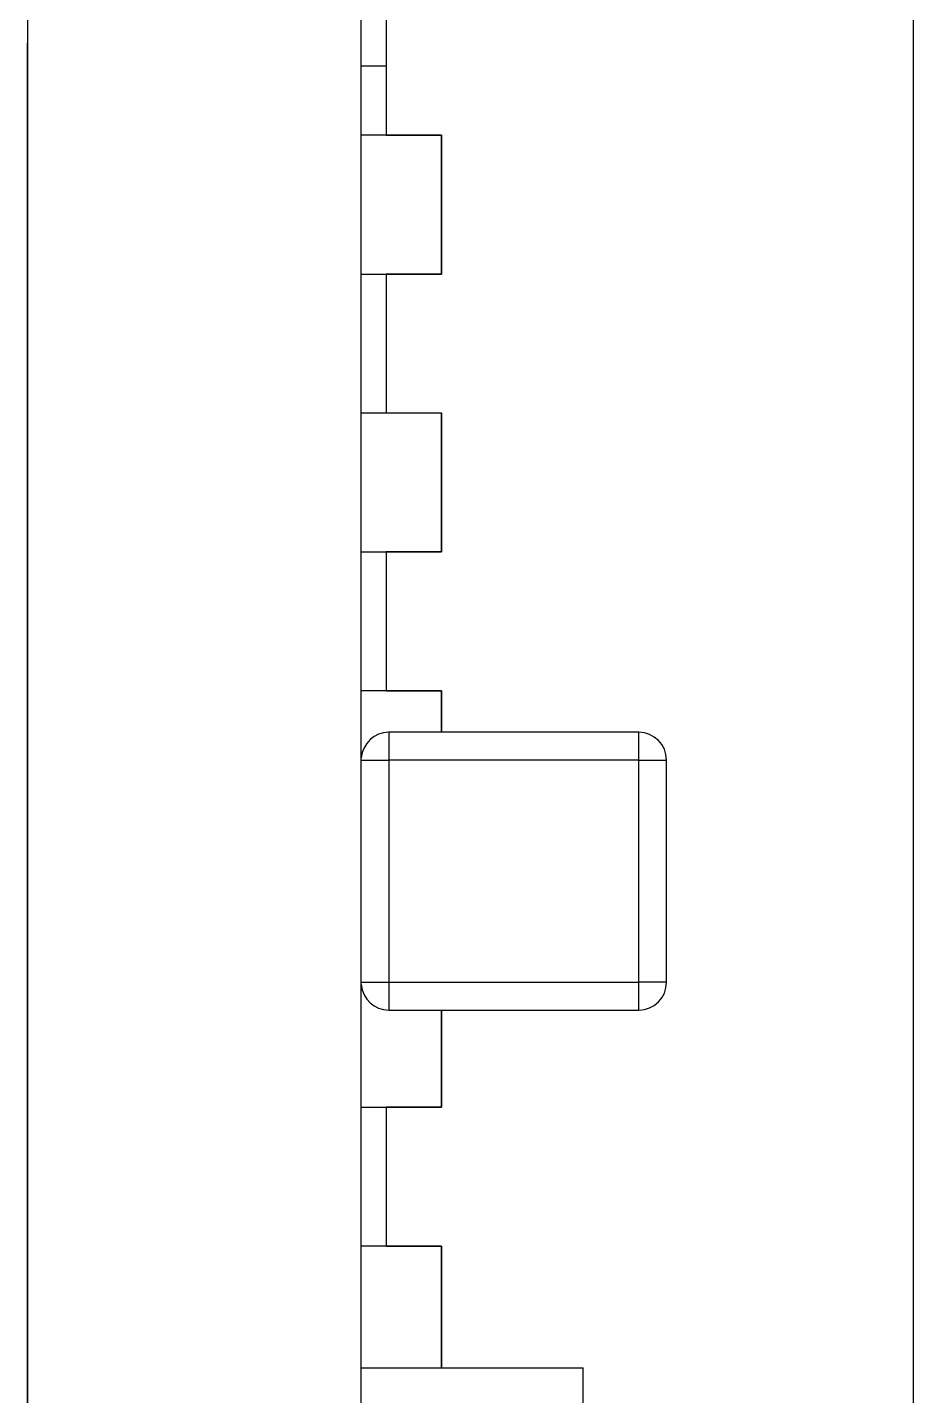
# Model space of a CAD drawing. Extents: x 97.2 to 177, y 92.4 to 133.1.
# Drawn here: x 154.932 to 156.528, y 106.821 to 109.284 of the extents above; entities that cross this region are included whole.
import ezdxf

# ---------------------------------------------------------------- set-up
doc = ezdxf.new("R2010")
doc.units = 0
doc.layers.add('ProjItem011', color=7, linetype='CONTINUOUS')

msp = doc.modelspace()

# ---------------------------------------------------------------- linework, layer by layer
at = {"layer": 'ProjItem011'}
for p, q in [((154.933, 97.8653), (154.933, 117.865)), ((154.933, 97.8653), (154.933, 117.865)), ((154.933, 97.8653), (154.933, 117.865)), ((155.533, 97.8653), (155.533, 117.865)), ((155.533, 97.8653), (155.533, 117.865)), ((156.528, 105.215), (156.528, 110.215)), ((156.528, 105.215), (156.528, 110.215)), ((156.528, 105.215), (156.528, 110.215)), ((156.528, 105.215), (156.528, 110.215)), ((156.528, 105.215), (156.528, 110.215)), ((156.528, 105.215), (156.528, 110.215)), ((156.528, 105.215), (156.528, 110.215)), ((156.528, 105.215), (156.528, 110.215)), ((156.528, 105.215), (156.528, 110.215)), ((156.528, 105.215), (156.528, 110.215)), ((155.578, 109.34), (155.578, 109.09)), ((155.578, 109.34), (155.578, 109.09)), ((155.578, 109.34), (155.578, 109.09)), ((155.578, 109.34), (155.578, 109.09)), ((155.578, 109.34), (155.578, 109.09)), ((155.578, 109.34), (155.578, 109.09)), ((155.578, 109.34), (155.578, 109.09)), ((155.578, 109.34), (155.578, 109.09)), ((155.578, 109.34), (155.578, 109.09)), ((155.578, 109.34), (155.578, 109.09)), ((155.533, 109.256), (155.533, 109.256)), ((155.533, 109.256), (155.533, 109.256)), ((155.533, 109.215), (155.533, 109.215)), ((155.533, 109.215), (155.578, 109.215)), ((155.533, 109.215), (155.533, 109.215)), ((155.533, 109.215), (155.578, 109.215)), ((155.533, 109.215), (155.533, 109.215)), ((155.533, 109.215), (155.578, 109.215)), ((155.533, 109.215), (155.533, 109.215)), ((155.533, 109.215), (155.578, 109.215)), ((155.533, 109.215), (155.533, 109.215)), ((155.533, 109.215), (155.578, 109.215)), ((155.533, 109.215), (155.533, 109.215)), ((155.533, 109.215), (155.578, 109.215)), ((155.533, 109.215), (155.533, 109.215)), ((155.533, 109.215), (155.578, 109.215)), ((155.533, 109.215), (155.533, 109.215)), ((155.533, 109.215), (155.578, 109.215)), ((155.533, 109.215), (155.533, 109.215)), ((155.533, 109.215), (155.578, 109.215)), ((155.533, 109.215), (155.533, 109.215)), ((155.533, 109.215), (155.578, 109.215)), ((155.678, 109.09), (155.533, 109.09)), ((155.533, 109.09), (155.533, 109.09)), ((155.678, 109.09), (155.533, 109.09)), ((155.533, 109.09), (155.533, 109.09)), ((155.678, 109.09), (155.533, 109.09)), ((155.533, 109.09), (155.533, 109.09)), ((155.678, 109.09), (155.533, 109.09)), ((155.533, 109.09), (155.533, 109.09)), ((155.678, 109.09), (155.533, 109.09)), ((155.533, 109.09), (155.533, 109.09)), ((155.678, 109.09), (155.533, 109.09)), ((155.533, 109.09), (155.533, 109.09)), ((155.678, 109.09), (155.533, 109.09)), ((155.533, 109.09), (155.533, 109.09)), ((155.678, 109.09), (155.533, 109.09)), ((155.533, 109.09), (155.533, 109.09)), ((155.678, 109.09), (155.533, 109.09)), ((155.533, 109.09), (155.533, 109.09)), ((155.678, 109.09), (155.533, 109.09)), ((155.533, 109.09), (155.533, 109.09)), ((155.578, 109.09), (155.678, 109.09)), ((155.578, 109.09), (155.678, 109.09)), ((155.578, 109.09), (155.678, 109.09)), ((155.578, 109.09), (155.678, 109.09)), ((155.578, 109.09), (155.678, 109.09)), ((155.578, 109.09), (155.678, 109.09)), ((155.578, 109.09), (155.678, 109.09)), ((155.578, 109.09), (155.678, 109.09)), ((155.578, 109.09), (155.678, 109.09)), ((155.578, 109.09), (155.678, 109.09)), ((155.678, 108.84), (155.678, 109.09)), ((155.678, 109.09), (155.678, 108.84)), ((155.678, 108.84), (155.678, 109.09)), ((155.678, 109.09), (155.678, 108.84)), ((155.678, 108.84), (155.678, 109.09)), ((155.678, 108.84), (155.678, 109.09)), ((155.678, 109.09), (155.678, 108.84)), ((155.678, 109.09), (155.678, 108.84)), ((155.678, 108.84), (155.678, 109.09)), ((155.678, 108.84), (155.678, 109.09)), ((155.678, 109.09), (155.678, 108.84)), ((155.678, 109.09), (155.678, 108.84)), ((155.678, 108.84), (155.678, 109.09)), ((155.678, 108.84), (155.678, 109.09)), ((155.678, 109.09), (155.678, 108.84)), ((155.678, 109.09), (155.678, 108.84)), ((155.678, 108.84), (155.678, 109.09)), ((155.678, 108.84), (155.678, 109.09)), ((155.678, 109.09), (155.678, 108.84)), ((155.678, 109.09), (155.678, 108.84)), ((155.533, 108.84), (155.533, 108.84)), ((155.533, 108.84), (155.678, 108.84)), ((155.533, 108.84), (155.533, 108.84)), ((155.533, 108.84), (155.678, 108.84)), ((155.533, 108.84), (155.533, 108.84)), ((155.533, 108.84), (155.678, 108.84)), ((155.533, 108.84), (155.533, 108.84)), ((155.533, 108.84), (155.678, 108.84)), ((155.533, 108.84), (155.533, 108.84)), ((155.533, 108.84), (155.678, 108.84)), ((155.533, 108.84), (155.533, 108.84)), ((155.533, 108.84), (155.678, 108.84)), ((155.533, 108.84), (155.533, 108.84)), ((155.533, 108.84), (155.678, 108.84)), ((155.533, 108.84), (155.533, 108.84)), ((155.533, 108.84), (155.678, 108.84)), ((155.533, 108.84), (155.533, 108.84)), ((155.533, 108.84), (155.678, 108.84)), ((155.533, 108.84), (155.533, 108.84)), ((155.533, 108.84), (155.678, 108.84)), ((155.678, 108.84), (155.578, 108.84)), ((155.578, 108.84), (155.578, 108.59)), ((155.678, 108.84), (155.578, 108.84)), ((155.578, 108.84), (155.578, 108.59)), ((155.678, 108.84), (155.578, 108.84)), ((155.578, 108.84), (155.578, 108.59)), ((155.578, 108.84), (155.578, 108.59)), ((155.678, 108.84), (155.578, 108.84)), ((155.678, 108.84), (155.578, 108.84)), ((155.578, 108.84), (155.578, 108.59)), ((155.578, 108.84), (155.578, 108.59)), ((155.678, 108.84), (155.578, 108.84)), ((155.678, 108.84), (155.578, 108.84)), ((155.578, 108.84), (155.578, 108.59)), ((155.578, 108.84), (155.578, 108.59)), ((155.678, 108.84), (155.578, 108.84)), ((155.678, 108.84), (155.578, 108.84)), ((155.578, 108.84), (155.578, 108.59)), ((155.578, 108.84), (155.578, 108.59)), ((155.678, 108.84), (155.578, 108.84)), ((155.533, 108.59), (155.533, 108.59)), ((155.533, 108.59), (155.678, 108.59)), ((155.533, 108.59), (155.533, 108.59)), ((155.533, 108.59), (155.678, 108.59)), ((155.533, 108.59), (155.533, 108.59)), ((155.533, 108.59), (155.678, 108.59)), ((155.533, 108.59), (155.533, 108.59)), ((155.533, 108.59), (155.678, 108.59)), ((155.533, 108.59), (155.533, 108.59)), ((155.533, 108.59), (155.678, 108.59)), ((155.533, 108.59), (155.533, 108.59)), ((155.533, 108.59), (155.678, 108.59)), ((155.533, 108.59), (155.533, 108.59)), ((155.533, 108.59), (155.678, 108.59)), ((155.533, 108.59), (155.533, 108.59)), ((155.533, 108.59), (155.678, 108.59)), ((155.533, 108.59), (155.533, 108.59)), ((155.533, 108.59), (155.678, 108.59)), ((155.533, 108.59), (155.533, 108.59)), ((155.533, 108.59), (155.678, 108.59)), ((155.578, 108.59), (155.678, 108.59)), ((155.578, 108.59), (155.678, 108.59)), ((155.578, 108.59), (155.678, 108.59)), ((155.578, 108.59), (155.678, 108.59)), ((155.578, 108.59), (155.678, 108.59)), ((155.578, 108.59), (155.678, 108.59)), ((155.578, 108.59), (155.678, 108.59)), ((155.578, 108.59), (155.678, 108.59)), ((155.578, 108.59), (155.678, 108.59)), ((155.578, 108.59), (155.678, 108.59)), ((155.678, 108.34), (155.678, 108.59)), ((155.678, 108.59), (155.678, 108.34)), ((155.678, 108.34), (155.678, 108.59)), ((155.678, 108.59), (155.678, 108.34)), ((155.678, 108.34), (155.678, 108.59)), ((155.678, 108.34), (155.678, 108.59)), ((155.678, 108.59), (155.678, 108.34)), ((155.678, 108.59), (155.678, 108.34)), ((155.678, 108.34), (155.678, 108.59)), ((155.678, 108.34), (155.678, 108.59)), ((155.678, 108.59), (155.678, 108.34)), ((155.678, 108.59), (155.678, 108.34)), ((155.678, 108.34), (155.678, 108.59)), ((155.678, 108.34), (155.678, 108.59)), ((155.678, 108.59), (155.678, 108.34)), ((155.678, 108.59), (155.678, 108.34)), ((155.678, 108.34), (155.678, 108.59)), ((155.678, 108.34), (155.678, 108.59)), ((155.678, 108.59), (155.678, 108.34)), ((155.678, 108.59), (155.678, 108.34)), ((155.533, 108.34), (155.533, 108.34)), ((155.533, 108.34), (155.678, 108.34)), ((155.533, 108.34), (155.533, 108.34)), ((155.533, 108.34), (155.678, 108.34)), ((155.533, 108.34), (155.533, 108.34)), ((155.533, 108.34), (155.678, 108.34)), ((155.533, 108.34), (155.533, 108.34)), ((155.533, 108.34), (155.678, 108.34)), ((155.533, 108.34), (155.533, 108.34)), ((155.533, 108.34), (155.678, 108.34)), ((155.533, 108.34), (155.533, 108.34)), ((155.533, 108.34), (155.678, 108.34)), ((155.533, 108.34), (155.533, 108.34)), ((155.533, 108.34), (155.678, 108.34)), ((155.533, 108.34), (155.533, 108.34)), ((155.533, 108.34), (155.678, 108.34)), ((155.533, 108.34), (155.533, 108.34)), ((155.533, 108.34), (155.678, 108.34)), ((155.533, 108.34), (155.533, 108.34)), ((155.533, 108.34), (155.678, 108.34)), ((155.678, 108.34), (155.578, 108.34)), ((155.578, 108.34), (155.578, 108.09)), ((155.678, 108.34), (155.578, 108.34)), ((155.578, 108.34), (155.578, 108.09)), ((155.678, 108.34), (155.578, 108.34)), ((155.578, 108.34), (155.578, 108.09)), ((155.578, 108.34), (155.578, 108.09)), ((155.678, 108.34), (155.578, 108.34)), ((155.678, 108.34), (155.578, 108.34)), ((155.578, 108.34), (155.578, 108.09)), ((155.578, 108.34), (155.578, 108.09)), ((155.678, 108.34), (155.578, 108.34)), ((155.678, 108.34), (155.578, 108.34)), ((155.578, 108.34), (155.578, 108.09)), ((155.578, 108.34), (155.578, 108.09)), ((155.678, 108.34), (155.578, 108.34)), ((155.678, 108.34), (155.578, 108.34)), ((155.578, 108.34), (155.578, 108.09)), ((155.578, 108.34), (155.578, 108.09)), ((155.678, 108.34), (155.578, 108.34)), ((155.678, 108.09), (155.533, 108.09)), ((155.533, 108.09), (155.533, 108.09)), ((155.678, 108.09), (155.533, 108.09)), ((155.533, 108.09), (155.533, 108.09)), ((155.678, 108.09), (155.533, 108.09)), ((155.533, 108.09), (155.533, 108.09)), ((155.678, 108.09), (155.533, 108.09)), ((155.533, 108.09), (155.533, 108.09)), ((155.678, 108.09), (155.533, 108.09)), ((155.533, 108.09), (155.533, 108.09)), ((155.678, 108.09), (155.533, 108.09)), ((155.533, 108.09), (155.533, 108.09)), ((155.678, 108.09), (155.533, 108.09)), ((155.533, 108.09), (155.533, 108.09)), ((155.678, 108.09), (155.533, 108.09)), ((155.533, 108.09), (155.533, 108.09)), ((155.678, 108.09), (155.533, 108.09)), ((155.533, 108.09), (155.533, 108.09)), ((155.678, 108.09), (155.533, 108.09)), ((155.533, 108.09), (155.533, 108.09)), ((155.578, 108.09), (155.678, 108.09)), ((155.578, 108.09), (155.678, 108.09)), ((155.578, 108.09), (155.678, 108.09)), ((155.578, 108.09), (155.678, 108.09)), ((155.578, 108.09), (155.678, 108.09)), ((155.578, 108.09), (155.678, 108.09)), ((155.578, 108.09), (155.678, 108.09)), ((155.578, 108.09), (155.678, 108.09)), ((155.578, 108.09), (155.678, 108.09)), ((155.578, 108.09), (155.678, 108.09)), ((155.678, 108.015), (155.678, 108.09)), ((155.678, 108.09), (155.678, 108.015)), ((155.678, 108.015), (155.678, 108.09)), ((155.678, 108.09), (155.678, 108.015)), ((155.678, 108.015), (155.678, 108.09)), ((155.678, 108.015), (155.678, 108.09)), ((155.678, 108.09), (155.678, 108.015)), ((155.678, 108.09), (155.678, 108.015)), ((155.678, 108.015), (155.678, 108.09)), ((155.678, 108.015), (155.678, 108.09)), ((155.678, 108.09), (155.678, 108.015)), ((155.678, 108.09), (155.678, 108.015)), ((155.678, 108.015), (155.678, 108.09)), ((155.678, 108.015), (155.678, 108.09)), ((155.678, 108.09), (155.678, 108.015)), ((155.678, 108.09), (155.678, 108.015)), ((155.678, 108.015), (155.678, 108.09)), ((155.678, 108.015), (155.678, 108.09)), ((155.678, 108.09), (155.678, 108.015)), ((155.678, 108.09), (155.678, 108.015)), ((156.033, 108.015), (155.583, 108.015)), ((156.033, 108.015), (155.583, 108.015)), ((156.033, 108.015), (155.583, 108.015)), ((156.033, 108.015), (155.583, 108.015)), ((156.033, 108.015), (155.583, 108.015)), ((156.033, 108.015), (155.583, 108.015)), ((155.583, 107.965), (155.583, 107.565)), ((156.033, 107.965), (155.583, 107.965)), ((156.033, 107.965), (155.583, 107.965)), ((155.583, 107.965), (155.583, 107.565)), ((155.583, 107.965), (155.583, 107.565)), ((156.033, 107.965), (155.583, 107.965)), ((156.033, 107.965), (155.583, 107.965)), ((155.583, 107.965), (155.583, 107.565)), ((155.583, 107.965), (155.583, 107.565)), ((156.033, 107.965), (155.583, 107.965)), ((155.583, 107.965), (155.583, 107.565)), ((156.033, 107.965), (155.583, 107.965)), ((156.033, 107.565), (156.033, 107.965)), ((156.033, 107.565), (156.033, 107.965)), ((156.033, 107.565), (156.033, 107.965)), ((156.033, 107.565), (156.033, 107.965)), ((156.033, 107.565), (156.033, 107.965)), ((156.033, 107.565), (156.033, 107.965)), ((156.083, 107.565), (156.083, 107.965)), ((156.083, 107.565), (156.083, 107.965)), ((156.083, 107.565), (156.083, 107.965)), ((156.083, 107.565), (156.083, 107.965)), ((156.083, 107.565), (156.083, 107.965)), ((156.083, 107.565), (156.083, 107.965)), ((154.932, 107.865), (154.932, 107.865)), ((154.932, 107.865), (154.932, 107.865)), ((155.533, 107.865), (155.533, 107.865)), ((155.533, 107.865), (155.533, 107.865)), ((155.583, 107.565), (156.033, 107.565)), ((155.583, 107.565), (156.033, 107.565)), ((155.583, 107.565), (156.033, 107.565)), ((155.583, 107.565), (156.033, 107.565)), ((155.583, 107.565), (156.033, 107.565)), ((155.583, 107.565), (156.033, 107.565)), ((155.583, 107.515), (156.033, 107.515)), ((155.583, 107.515), (156.033, 107.515)), ((155.583, 107.515), (156.033, 107.515)), ((155.583, 107.515), (156.033, 107.515)), ((155.583, 107.515), (156.033, 107.515)), ((155.583, 107.515), (156.033, 107.515)), ((155.678, 107.34), (155.678, 107.515)), ((155.678, 107.515), (155.678, 107.34)), ((155.678, 107.34), (155.678, 107.515)), ((155.678, 107.515), (155.678, 107.34)), ((155.678, 107.34), (155.678, 107.515)), ((155.678, 107.34), (155.678, 107.515)), ((155.678, 107.515), (155.678, 107.34)), ((155.678, 107.515), (155.678, 107.34)), ((155.678, 107.34), (155.678, 107.515)), ((155.678, 107.34), (155.678, 107.515)), ((155.678, 107.515), (155.678, 107.34)), ((155.678, 107.515), (155.678, 107.34)), ((155.678, 107.34), (155.678, 107.515)), ((155.678, 107.34), (155.678, 107.515)), ((155.678, 107.515), (155.678, 107.34)), ((155.678, 107.515), (155.678, 107.34)), ((155.678, 107.34), (155.678, 107.515)), ((155.678, 107.34), (155.678, 107.515)), ((155.678, 107.515), (155.678, 107.34)), ((155.678, 107.515), (155.678, 107.34)), ((155.533, 107.34), (155.533, 107.34)), ((155.533, 107.34), (155.678, 107.34)), ((155.533, 107.34), (155.533, 107.34)), ((155.533, 107.34), (155.678, 107.34)), ((155.533, 107.34), (155.533, 107.34)), ((155.533, 107.34), (155.678, 107.34)), ((155.533, 107.34), (155.533, 107.34)), ((155.533, 107.34), (155.678, 107.34)), ((155.533, 107.34), (155.533, 107.34)), ((155.533, 107.34), (155.678, 107.34)), ((155.533, 107.34), (155.533, 107.34)), ((155.533, 107.34), (155.678, 107.34)), ((155.533, 107.34), (155.533, 107.34)), ((155.533, 107.34), (155.678, 107.34)), ((155.533, 107.34), (155.533, 107.34)), ((155.533, 107.34), (155.678, 107.34)), ((155.533, 107.34), (155.533, 107.34)), ((155.533, 107.34), (155.678, 107.34)), ((155.533, 107.34), (155.533, 107.34)), ((155.533, 107.34), (155.678, 107.34)), ((155.678, 107.34), (155.578, 107.34)), ((155.578, 107.34), (155.578, 107.09)), ((155.678, 107.34), (155.578, 107.34)), ((155.578, 107.34), (155.578, 107.09)), ((155.678, 107.34), (155.578, 107.34)), ((155.578, 107.34), (155.578, 107.09)), ((155.578, 107.34), (155.578, 107.09)), ((155.678, 107.34), (155.578, 107.34)), ((155.678, 107.34), (155.578, 107.34)), ((155.578, 107.34), (155.578, 107.09)), ((155.578, 107.34), (155.578, 107.09)), ((155.678, 107.34), (155.578, 107.34)), ((155.678, 107.34), (155.578, 107.34)), ((155.578, 107.34), (155.578, 107.09)), ((155.578, 107.34), (155.578, 107.09)), ((155.678, 107.34), (155.578, 107.34)), ((155.678, 107.34), (155.578, 107.34)), ((155.578, 107.34), (155.578, 107.09)), ((155.578, 107.34), (155.578, 107.09)), ((155.678, 107.34), (155.578, 107.34)), ((155.678, 107.09), (155.533, 107.09)), ((155.533, 107.09), (155.533, 107.09)), ((155.678, 107.09), (155.533, 107.09)), ((155.533, 107.09), (155.533, 107.09)), ((155.678, 107.09), (155.533, 107.09)), ((155.533, 107.09), (155.533, 107.09)), ((155.678, 107.09), (155.533, 107.09)), ((155.533, 107.09), (155.533, 107.09)), ((155.678, 107.09), (155.533, 107.09)), ((155.533, 107.09), (155.533, 107.09)), ((155.678, 107.09), (155.533, 107.09)), ((155.533, 107.09), (155.533, 107.09)), ((155.678, 107.09), (155.533, 107.09)), ((155.533, 107.09), (155.533, 107.09)), ((155.678, 107.09), (155.533, 107.09)), ((155.533, 107.09), (155.533, 107.09)), ((155.678, 107.09), (155.533, 107.09)), ((155.533, 107.09), (155.533, 107.09)), ((155.678, 107.09), (155.533, 107.09)), ((155.533, 107.09), (155.533, 107.09)), ((155.578, 107.09), (155.678, 107.09)), ((155.578, 107.09), (155.678, 107.09)), ((155.578, 107.09), (155.678, 107.09)), ((155.578, 107.09), (155.678, 107.09)), ((155.578, 107.09), (155.678, 107.09)), ((155.578, 107.09), (155.678, 107.09)), ((155.578, 107.09), (155.678, 107.09)), ((155.578, 107.09), (155.678, 107.09)), ((155.578, 107.09), (155.678, 107.09)), ((155.578, 107.09), (155.678, 107.09)), ((155.678, 106.871), (155.678, 107.09)), ((155.678, 107.09), (155.678, 106.871)), ((155.678, 106.871), (155.678, 107.09)), ((155.678, 107.09), (155.678, 106.871)), ((155.678, 106.871), (155.678, 107.09)), ((155.678, 106.871), (155.678, 107.09)), ((155.678, 107.09), (155.678, 106.871)), ((155.678, 107.09), (155.678, 106.871)), ((155.678, 106.871), (155.678, 107.09)), ((155.678, 106.871), (155.678, 107.09)), ((155.678, 107.09), (155.678, 106.871)), ((155.678, 107.09), (155.678, 106.871)), ((155.678, 106.871), (155.678, 107.09)), ((155.678, 106.871), (155.678, 107.09)), ((155.678, 107.09), (155.678, 106.871)), ((155.678, 107.09), (155.678, 106.871)), ((155.678, 106.871), (155.678, 107.09)), ((155.678, 106.871), (155.678, 107.09)), ((155.678, 107.09), (155.678, 106.871)), ((155.678, 107.09), (155.678, 106.871)), ((155.533, 106.871), (155.533, 106.871)), ((155.533, 106.871), (155.933, 106.871)), ((155.533, 106.871), (155.533, 106.871)), ((155.533, 106.871), (155.933, 106.871)), ((155.933, 106.671), (155.933, 106.871)), ((155.933, 106.671), (155.933, 106.871))]:
    msp.add_line(p, q, dxfattribs=at)
for centre, start, end in [((155.583, 107.965), 90, 175.191), ((155.583, 107.965), 90, 175.191), ((155.583, 107.965), 90, 175.191), ((155.583, 107.965), 90, 175.191), ((155.583, 107.965), 90, 175.191), ((155.583, 107.965), 90, 175.191), ((155.583, 107.965), 90, 175.191), ((155.583, 107.965), 90, 175.191), ((156.033, 107.965), 0, 90), ((156.033, 107.965), 0, 90), ((156.033, 107.965), 0, 90), ((156.033, 107.965), 0, 90), ((156.033, 107.965), 0, 90), ((156.033, 107.965), 0, 90), ((156.033, 107.965), 0, 90), ((156.033, 107.965), 0, 90), ((155.583, 107.965), 179.638, -180), ((155.583, 107.965), 179.638, -180), ((155.583, 107.965), 179.638, 180), ((155.583, 107.965), 179.638, 180), ((155.583, 107.965), 179.638, 180), ((155.583, 107.965), 179.638, 180), ((155.583, 107.965), 179.638, -180), ((155.583, 107.965), 179.638, -180), ((155.583, 107.565), 180, -179.638), ((155.583, 107.565), 180, -179.638), ((155.583, 107.565), -180, -179.638), ((155.583, 107.565), -180, -179.638), ((155.583, 107.565), -180, -179.638), ((155.583, 107.565), -180, -179.638), ((155.583, 107.565), 180, -179.638), ((155.583, 107.565), 180, -179.638), ((155.583, 107.565), -175.191, -90), ((155.583, 107.565), -175.191, -90), ((155.583, 107.565), -175.191, -90), ((155.583, 107.565), -175.191, -90), ((155.583, 107.565), -175.191, -90), ((155.583, 107.565), -175.191, -90), ((155.583, 107.565), -175.191, -90), ((155.583, 107.565), -175.191, -90), ((156.033, 107.565), -90, 0), ((156.033, 107.565), -90, 0), ((156.033, 107.565), -90, 0), ((156.033, 107.565), -90, 0), ((156.033, 107.565), -90, 0), ((156.033, 107.565), -90, 0), ((156.033, 107.565), -90, 0), ((156.033, 107.565), -90, 0)]:
    msp.add_arc(centre, 0.05, start, end, dxfattribs=at)
for points, knots in [([(154.932, 107.865), (154.932, 108.101), (154.932, 108.325), (154.932, 108.471), (154.932, 108.605), (154.932, 108.669), (154.932, 108.732), (154.932, 108.79), (154.932, 108.849), (154.932, 108.901), (154.932, 108.953), (154.932, 108.998), (154.932, 109.043), (154.932, 109.08), (154.932, 109.118), (154.932, 109.148), (154.932, 109.178), (154.932, 109.199), (154.932, 109.221), (154.932, 109.234), (154.932, 109.247), (154.932, 109.252), (154.932, 109.256)], [0, 0, 0, 0.336599, 0.336599, 0.560999, 0.560999, 0.673198, 0.673198, 0.785398, 0.785398, 0.897598, 0.897598, 1.0098, 1.0098, 1.122, 1.122, 1.2342, 1.2342, 1.3464, 1.3464, 1.4586, 1.4586, 1.5708, 1.5708, 1.5708]), ([(154.932, 107.865), (154.932, 108.101), (154.932, 108.325), (154.932, 108.471), (154.932, 108.605), (154.932, 108.669), (154.932, 108.732), (154.932, 108.79), (154.932, 108.849), (154.932, 108.901), (154.932, 108.953), (154.932, 108.998), (154.932, 109.043), (154.932, 109.08), (154.932, 109.118), (154.932, 109.148), (154.932, 109.178), (154.932, 109.199), (154.932, 109.221), (154.932, 109.234), (154.932, 109.247), (154.932, 109.252), (154.932, 109.256)], [0, 0, 0, 0.336599, 0.336599, 0.560999, 0.560999, 0.673198, 0.673198, 0.785398, 0.785398, 0.897598, 0.897598, 1.0098, 1.0098, 1.122, 1.122, 1.2342, 1.2342, 1.3464, 1.3464, 1.4586, 1.4586, 1.5708, 1.5708, 1.5708]), ([(154.932, 107.865), (154.932, 108.101), (154.932, 108.325), (154.932, 108.471), (154.932, 108.605), (154.932, 108.669), (154.932, 108.732), (154.932, 108.79), (154.932, 108.849), (154.932, 108.901), (154.932, 108.953), (154.932, 108.998), (154.932, 109.043), (154.932, 109.08), (154.932, 109.118), (154.932, 109.148), (154.932, 109.178), (154.932, 109.199), (154.932, 109.221), (154.932, 109.234), (154.932, 109.247), (154.932, 109.252), (154.932, 109.256)], [0, 0, 0, 0.336599, 0.336599, 0.560999, 0.560999, 0.673198, 0.673198, 0.785398, 0.785398, 0.897598, 0.897598, 1.0098, 1.0098, 1.122, 1.122, 1.2342, 1.2342, 1.3464, 1.3464, 1.4586, 1.4586, 1.5708, 1.5708, 1.5708]), ([(154.932, 107.865), (154.932, 108.101), (154.932, 108.325), (154.932, 108.471), (154.932, 108.605), (154.932, 108.669), (154.932, 108.732), (154.932, 108.79), (154.932, 108.849), (154.932, 108.901), (154.932, 108.953), (154.932, 108.998), (154.932, 109.043), (154.932, 109.08), (154.932, 109.118), (154.932, 109.148), (154.932, 109.178), (154.932, 109.199), (154.932, 109.221), (154.932, 109.234), (154.932, 109.247), (154.932, 109.252), (154.932, 109.256)], [0, 0, 0, 0.336599, 0.336599, 0.560999, 0.560999, 0.673198, 0.673198, 0.785398, 0.785398, 0.897598, 0.897598, 1.0098, 1.0098, 1.122, 1.122, 1.2342, 1.2342, 1.3464, 1.3464, 1.4586, 1.4586, 1.5708, 1.5708, 1.5708]), ([(155.533, 107.865), (155.533, 108.101), (155.533, 108.325), (155.533, 108.471), (155.533, 108.605), (155.533, 108.669), (155.533, 108.732), (155.533, 108.79), (155.533, 108.849), (155.533, 108.901), (155.533, 108.953), (155.533, 108.998), (155.533, 109.043), (155.533, 109.08), (155.533, 109.118), (155.533, 109.148), (155.533, 109.178), (155.533, 109.199), (155.533, 109.221), (155.533, 109.234), (155.533, 109.247), (155.533, 109.252), (155.533, 109.256)], [0, 0, 0, 0.336599, 0.336599, 0.560999, 0.560999, 0.673198, 0.673198, 0.785398, 0.785398, 0.897598, 0.897598, 1.0098, 1.0098, 1.122, 1.122, 1.2342, 1.2342, 1.3464, 1.3464, 1.4586, 1.4586, 1.5708, 1.5708, 1.5708]), ([(155.533, 107.865), (155.533, 108.101), (155.533, 108.325), (155.533, 108.471), (155.533, 108.605), (155.533, 108.669), (155.533, 108.732), (155.533, 108.79), (155.533, 108.849), (155.533, 108.901), (155.533, 108.953), (155.533, 108.998), (155.533, 109.043), (155.533, 109.08), (155.533, 109.118), (155.533, 109.148), (155.533, 109.178), (155.533, 109.199), (155.533, 109.221), (155.533, 109.234), (155.533, 109.247), (155.533, 109.252), (155.533, 109.256)], [0, 0, 0, 0.336599, 0.336599, 0.560999, 0.560999, 0.673198, 0.673198, 0.785398, 0.785398, 0.897598, 0.897598, 1.0098, 1.0098, 1.122, 1.122, 1.2342, 1.2342, 1.3464, 1.3464, 1.4586, 1.4586, 1.5708, 1.5708, 1.5708]), ([(155.533, 107.865), (155.533, 108.101), (155.533, 108.325), (155.533, 108.471), (155.533, 108.605), (155.533, 108.669), (155.533, 108.732), (155.533, 108.79), (155.533, 108.849), (155.533, 108.901), (155.533, 108.953), (155.533, 108.998), (155.533, 109.043), (155.533, 109.08), (155.533, 109.118), (155.533, 109.148), (155.533, 109.178), (155.533, 109.199), (155.533, 109.221), (155.533, 109.234), (155.533, 109.247), (155.533, 109.252), (155.533, 109.256)], [0, 0, 0, 0.336599, 0.336599, 0.560999, 0.560999, 0.673198, 0.673198, 0.785398, 0.785398, 0.897598, 0.897598, 1.0098, 1.0098, 1.122, 1.122, 1.2342, 1.2342, 1.3464, 1.3464, 1.4586, 1.4586, 1.5708, 1.5708, 1.5708]), ([(155.533, 107.865), (155.533, 108.101), (155.533, 108.325), (155.533, 108.471), (155.533, 108.605), (155.533, 108.669), (155.533, 108.732), (155.533, 108.79), (155.533, 108.849), (155.533, 108.901), (155.533, 108.953), (155.533, 108.998), (155.533, 109.043), (155.533, 109.08), (155.533, 109.118), (155.533, 109.148), (155.533, 109.178), (155.533, 109.199), (155.533, 109.221), (155.533, 109.234), (155.533, 109.247), (155.533, 109.252), (155.533, 109.256)], [0, 0, 0, 0.336599, 0.336599, 0.560999, 0.560999, 0.673198, 0.673198, 0.785398, 0.785398, 0.897598, 0.897598, 1.0098, 1.0098, 1.122, 1.122, 1.2342, 1.2342, 1.3464, 1.3464, 1.4586, 1.4586, 1.5708, 1.5708, 1.5708]), ([(154.932, 106.475), (154.932, 106.479), (154.932, 106.483), (154.932, 106.496), (154.932, 106.509), (154.932, 106.531), (154.932, 106.553), (154.932, 106.582), (154.932, 106.612), (154.932, 106.65), (154.932, 106.688), (154.932, 106.733), (154.932, 106.778), (154.932, 106.83), (154.932, 106.882), (154.932, 106.94), (154.932, 106.998), (154.932, 107.062), (154.932, 107.125), (154.932, 107.194), (154.932, 107.262), (154.932, 107.404), (154.932, 107.556), (154.932, 107.709), (154.932, 107.865)], [4.71239, 4.71239, 4.71239, 4.82459, 4.82459, 4.93679, 4.93679, 5.04899, 5.04899, 5.16119, 5.16119, 5.27339, 5.27339, 5.38559, 5.38559, 5.49779, 5.49779, 5.60999, 5.60999, 5.72219, 5.72219, 5.83439, 5.83439, 6.05879, 6.05879, 6.28319, 6.28319, 6.28319]), ([(154.932, 106.475), (154.932, 106.479), (154.932, 106.483), (154.932, 106.496), (154.932, 106.509), (154.932, 106.531), (154.932, 106.553), (154.932, 106.582), (154.932, 106.612), (154.932, 106.65), (154.932, 106.688), (154.932, 106.733), (154.932, 106.778), (154.932, 106.83), (154.932, 106.882), (154.932, 106.94), (154.932, 106.998), (154.932, 107.062), (154.932, 107.125), (154.932, 107.194), (154.932, 107.262), (154.932, 107.404), (154.932, 107.556), (154.932, 107.709), (154.932, 107.865)], [4.71239, 4.71239, 4.71239, 4.82459, 4.82459, 4.93679, 4.93679, 5.04899, 5.04899, 5.16119, 5.16119, 5.27339, 5.27339, 5.38559, 5.38559, 5.49779, 5.49779, 5.60999, 5.60999, 5.72219, 5.72219, 5.83439, 5.83439, 6.05879, 6.05879, 6.28319, 6.28319, 6.28319]), ([(154.932, 106.475), (154.932, 106.479), (154.932, 106.483), (154.932, 106.496), (154.932, 106.509), (154.932, 106.531), (154.932, 106.553), (154.932, 106.582), (154.932, 106.612), (154.932, 106.65), (154.932, 106.688), (154.932, 106.733), (154.932, 106.778), (154.932, 106.83), (154.932, 106.882), (154.932, 106.94), (154.932, 106.998), (154.932, 107.062), (154.932, 107.125), (154.932, 107.194), (154.932, 107.262), (154.932, 107.404), (154.932, 107.556), (154.932, 107.709), (154.932, 107.865)], [4.71239, 4.71239, 4.71239, 4.82459, 4.82459, 4.93679, 4.93679, 5.04899, 5.04899, 5.16119, 5.16119, 5.27339, 5.27339, 5.38559, 5.38559, 5.49779, 5.49779, 5.60999, 5.60999, 5.72219, 5.72219, 5.83439, 5.83439, 6.05879, 6.05879, 6.28319, 6.28319, 6.28319]), ([(154.932, 106.475), (154.932, 106.479), (154.932, 106.483), (154.932, 106.496), (154.932, 106.509), (154.932, 106.531), (154.932, 106.553), (154.932, 106.582), (154.932, 106.612), (154.932, 106.65), (154.932, 106.688), (154.932, 106.733), (154.932, 106.778), (154.932, 106.83), (154.932, 106.882), (154.932, 106.94), (154.932, 106.998), (154.932, 107.062), (154.932, 107.125), (154.932, 107.194), (154.932, 107.262), (154.932, 107.404), (154.932, 107.556), (154.932, 107.709), (154.932, 107.865)], [4.71239, 4.71239, 4.71239, 4.82459, 4.82459, 4.93679, 4.93679, 5.04899, 5.04899, 5.16119, 5.16119, 5.27339, 5.27339, 5.38559, 5.38559, 5.49779, 5.49779, 5.60999, 5.60999, 5.72219, 5.72219, 5.83439, 5.83439, 6.05879, 6.05879, 6.28319, 6.28319, 6.28319]), ([(155.533, 106.475), (155.533, 106.479), (155.533, 106.483), (155.533, 106.496), (155.533, 106.509), (155.533, 106.531), (155.533, 106.553), (155.533, 106.582), (155.533, 106.612), (155.533, 106.65), (155.533, 106.688), (155.533, 106.733), (155.533, 106.778), (155.533, 106.83), (155.533, 106.882), (155.533, 106.94), (155.533, 106.998), (155.533, 107.062), (155.533, 107.125), (155.533, 107.194), (155.533, 107.262), (155.533, 107.404), (155.533, 107.556), (155.533, 107.709), (155.533, 107.865)], [4.71239, 4.71239, 4.71239, 4.82459, 4.82459, 4.93679, 4.93679, 5.04899, 5.04899, 5.16119, 5.16119, 5.27339, 5.27339, 5.38559, 5.38559, 5.49779, 5.49779, 5.60999, 5.60999, 5.72219, 5.72219, 5.83439, 5.83439, 6.05879, 6.05879, 6.28319, 6.28319, 6.28319]), ([(155.533, 106.475), (155.533, 106.479), (155.533, 106.483), (155.533, 106.496), (155.533, 106.509), (155.533, 106.531), (155.533, 106.553), (155.533, 106.582), (155.533, 106.612), (155.533, 106.65), (155.533, 106.688), (155.533, 106.733), (155.533, 106.778), (155.533, 106.83), (155.533, 106.882), (155.533, 106.94), (155.533, 106.998), (155.533, 107.062), (155.533, 107.125), (155.533, 107.194), (155.533, 107.262), (155.533, 107.404), (155.533, 107.556), (155.533, 107.709), (155.533, 107.865)], [4.71239, 4.71239, 4.71239, 4.82459, 4.82459, 4.93679, 4.93679, 5.04899, 5.04899, 5.16119, 5.16119, 5.27339, 5.27339, 5.38559, 5.38559, 5.49779, 5.49779, 5.60999, 5.60999, 5.72219, 5.72219, 5.83439, 5.83439, 6.05879, 6.05879, 6.28319, 6.28319, 6.28319]), ([(155.533, 106.475), (155.533, 106.479), (155.533, 106.483), (155.533, 106.496), (155.533, 106.509), (155.533, 106.531), (155.533, 106.553), (155.533, 106.582), (155.533, 106.612), (155.533, 106.65), (155.533, 106.688), (155.533, 106.733), (155.533, 106.778), (155.533, 106.83), (155.533, 106.882), (155.533, 106.94), (155.533, 106.998), (155.533, 107.062), (155.533, 107.125), (155.533, 107.194), (155.533, 107.262), (155.533, 107.404), (155.533, 107.556), (155.533, 107.709), (155.533, 107.865)], [4.71239, 4.71239, 4.71239, 4.82459, 4.82459, 4.93679, 4.93679, 5.04899, 5.04899, 5.16119, 5.16119, 5.27339, 5.27339, 5.38559, 5.38559, 5.49779, 5.49779, 5.60999, 5.60999, 5.72219, 5.72219, 5.83439, 5.83439, 6.05879, 6.05879, 6.28319, 6.28319, 6.28319]), ([(155.533, 106.475), (155.533, 106.479), (155.533, 106.483), (155.533, 106.496), (155.533, 106.509), (155.533, 106.531), (155.533, 106.553), (155.533, 106.582), (155.533, 106.612), (155.533, 106.65), (155.533, 106.688), (155.533, 106.733), (155.533, 106.778), (155.533, 106.83), (155.533, 106.882), (155.533, 106.94), (155.533, 106.998), (155.533, 107.062), (155.533, 107.125), (155.533, 107.194), (155.533, 107.262), (155.533, 107.404), (155.533, 107.556), (155.533, 107.709), (155.533, 107.865)], [4.71239, 4.71239, 4.71239, 4.82459, 4.82459, 4.93679, 4.93679, 5.04899, 5.04899, 5.16119, 5.16119, 5.27339, 5.27339, 5.38559, 5.38559, 5.49779, 5.49779, 5.60999, 5.60999, 5.72219, 5.72219, 5.83439, 5.83439, 6.05879, 6.05879, 6.28319, 6.28319, 6.28319])]:
    msp.add_open_spline(points, degree=2, knots=knots, dxfattribs=at)
for points, degree in [([(155.583, 108.015), (155.583, 108.016), (155.583, 107.992), (155.583, 107.965)], 3), ([(155.583, 108.015), (155.583, 108.016), (155.583, 107.992), (155.583, 107.965)], 3), ([(155.583, 108.015), (155.583, 108.016), (155.583, 107.992), (155.583, 107.965)], 3), ([(155.583, 108.015), (155.583, 108.016), (155.583, 107.992), (155.583, 107.965)], 3), ([(155.583, 108.015), (155.583, 108.016), (155.583, 107.992), (155.583, 107.965)], 3), ([(155.583, 108.015), (155.583, 108.016), (155.583, 107.992), (155.583, 107.965)], 3), ([(156.033, 107.965), (156.033, 107.992), (156.033, 108.016), (156.033, 108.015)], 3), ([(156.033, 107.965), (156.033, 107.992), (156.033, 108.016), (156.033, 108.015)], 3), ([(156.033, 107.965), (156.033, 107.992), (156.033, 108.016), (156.033, 108.015)], 3), ([(156.033, 107.965), (156.033, 107.992), (156.033, 108.016), (156.033, 108.015)], 3), ([(156.033, 107.965), (156.033, 107.992), (156.033, 108.016), (156.033, 108.015)], 3), ([(156.033, 107.965), (156.033, 107.992), (156.033, 108.016), (156.033, 108.015)], 3), ([(155.533, 107.965), (155.533, 107.965)], 1), ([(155.533, 107.965), (155.534, 107.965), (155.557, 107.965), (155.583, 107.965)], 3), ([(155.533, 107.965), (155.533, 107.965)], 1), ([(155.533, 107.965), (155.534, 107.965), (155.557, 107.965), (155.583, 107.965)], 3), ([(155.533, 107.965), (155.533, 107.965)], 1), ([(155.533, 107.965), (155.534, 107.965), (155.557, 107.965), (155.583, 107.965)], 3), ([(155.533, 107.965), (155.533, 107.965)], 1), ([(155.533, 107.965), (155.534, 107.965), (155.557, 107.965), (155.583, 107.965)], 3), ([(155.533, 107.965), (155.533, 107.965)], 1), ([(155.533, 107.965), (155.534, 107.965), (155.557, 107.965), (155.583, 107.965)], 3), ([(155.533, 107.965), (155.533, 107.965)], 1), ([(155.533, 107.965), (155.534, 107.965), (155.557, 107.965), (155.583, 107.965)], 3), ([(156.033, 107.965), (156.059, 107.965), (156.083, 107.965), (156.083, 107.965)], 3), ([(156.033, 107.965), (156.059, 107.965), (156.083, 107.965), (156.083, 107.965)], 3), ([(156.033, 107.965), (156.059, 107.965), (156.083, 107.965), (156.083, 107.965)], 3), ([(156.033, 107.965), (156.059, 107.965), (156.083, 107.965), (156.083, 107.965)], 3), ([(156.033, 107.965), (156.059, 107.965), (156.083, 107.965), (156.083, 107.965)], 3), ([(156.033, 107.965), (156.059, 107.965), (156.083, 107.965), (156.083, 107.965)], 3), ([(155.533, 107.565), (155.533, 107.565)], 1), ([(155.533, 107.565), (155.534, 107.565), (155.557, 107.565), (155.583, 107.565)], 3), ([(155.533, 107.565), (155.533, 107.565)], 1), ([(155.533, 107.565), (155.534, 107.565), (155.557, 107.565), (155.583, 107.565)], 3), ([(155.533, 107.565), (155.533, 107.565)], 1), ([(155.533, 107.565), (155.534, 107.565), (155.557, 107.565), (155.583, 107.565)], 3), ([(155.533, 107.565), (155.533, 107.565)], 1), ([(155.533, 107.565), (155.534, 107.565), (155.557, 107.565), (155.583, 107.565)], 3), ([(155.533, 107.565), (155.533, 107.565)], 1), ([(155.533, 107.565), (155.534, 107.565), (155.557, 107.565), (155.583, 107.565)], 3), ([(155.533, 107.565), (155.533, 107.565)], 1), ([(155.533, 107.565), (155.534, 107.565), (155.557, 107.565), (155.583, 107.565)], 3), ([(155.583, 107.565), (155.583, 107.539), (155.583, 107.515), (155.583, 107.515)], 3), ([(155.583, 107.565), (155.583, 107.539), (155.583, 107.515), (155.583, 107.515)], 3), ([(155.583, 107.565), (155.583, 107.539), (155.583, 107.515), (155.583, 107.515)], 3), ([(155.583, 107.565), (155.583, 107.539), (155.583, 107.515), (155.583, 107.515)], 3), ([(155.583, 107.565), (155.583, 107.539), (155.583, 107.515), (155.583, 107.515)], 3), ([(155.583, 107.565), (155.583, 107.539), (155.583, 107.515), (155.583, 107.515)], 3), ([(156.083, 107.565), (156.083, 107.565), (156.059, 107.565), (156.033, 107.565)], 3), ([(156.083, 107.565), (156.083, 107.565), (156.059, 107.565), (156.033, 107.565)], 3), ([(156.033, 107.515), (156.033, 107.515), (156.033, 107.539), (156.033, 107.565)], 3), ([(156.033, 107.515), (156.033, 107.515), (156.033, 107.539), (156.033, 107.565)], 3), ([(156.083, 107.565), (156.083, 107.565), (156.059, 107.565), (156.033, 107.565)], 3), ([(156.083, 107.565), (156.083, 107.565), (156.059, 107.565), (156.033, 107.565)], 3), ([(156.033, 107.515), (156.033, 107.515), (156.033, 107.539), (156.033, 107.565)], 3), ([(156.033, 107.515), (156.033, 107.515), (156.033, 107.539), (156.033, 107.565)], 3), ([(156.083, 107.565), (156.083, 107.565), (156.059, 107.565), (156.033, 107.565)], 3), ([(156.033, 107.515), (156.033, 107.515), (156.033, 107.539), (156.033, 107.565)], 3), ([(156.083, 107.565), (156.083, 107.565), (156.059, 107.565), (156.033, 107.565)], 3), ([(156.033, 107.515), (156.033, 107.515), (156.033, 107.539), (156.033, 107.565)], 3)]:
    msp.add_open_spline(points, degree=degree, dxfattribs=at)

doc.saveas('drawing.dxf')
